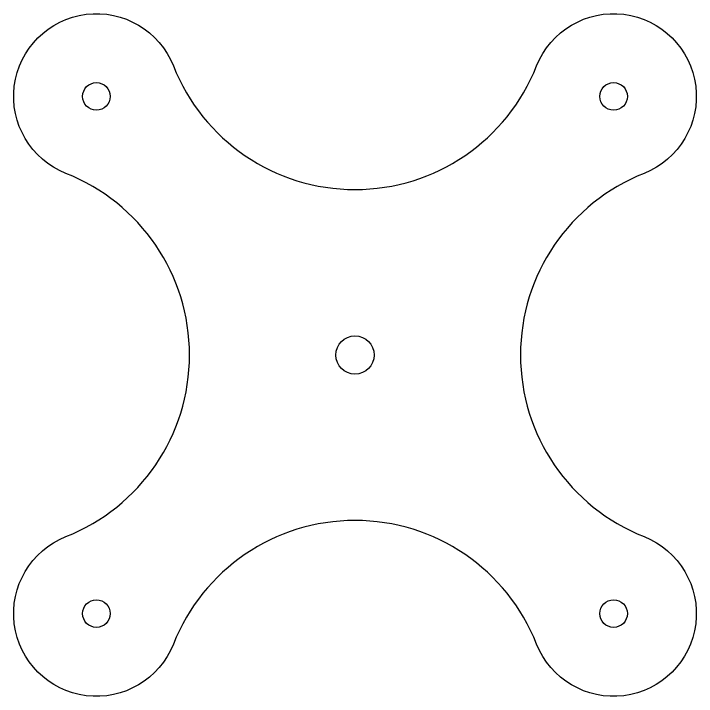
# Model space of a CAD drawing. Header units: millimetres. Extents: x -1635 to 5442, y -1125 to 1353.
# Drawn here: x -1175.9 to -1076.9, y -1113.7 to -1014.7 of the extents above; entities that cross this region are included whole.
import ezdxf

# ---------------------------------------------------------------- set-up
doc = ezdxf.new("R2010")
doc.units = ezdxf.units.MM

msp = doc.modelspace()

# ---------------------------------------------------------------- linework, layer by layer
msp.add_lwpolyline([(-1084.474, -1037.898, 0.68), (-1084.474, -1090.579, -1.523264), (-1100.045, -1106.15, 0.68), (-1152.726, -1106.15, -1.523264), (-1168.297, -1090.579, 0.68), (-1168.297, -1037.898, -1.523264), (-1152.726, -1022.327, 0.68), (-1100.045, -1022.327, -1.523264)], format="xyb", close=True)
for centre, radius in [((-1163.886, -1026.739), 2), ((-1088.886, -1026.739), 2), ((-1126.386, -1064.239), 2.768), ((-1163.886, -1101.739), 2), ((-1088.886, -1101.739), 2)]:
    msp.add_circle(centre, radius)

doc.saveas('drawing.dxf')
